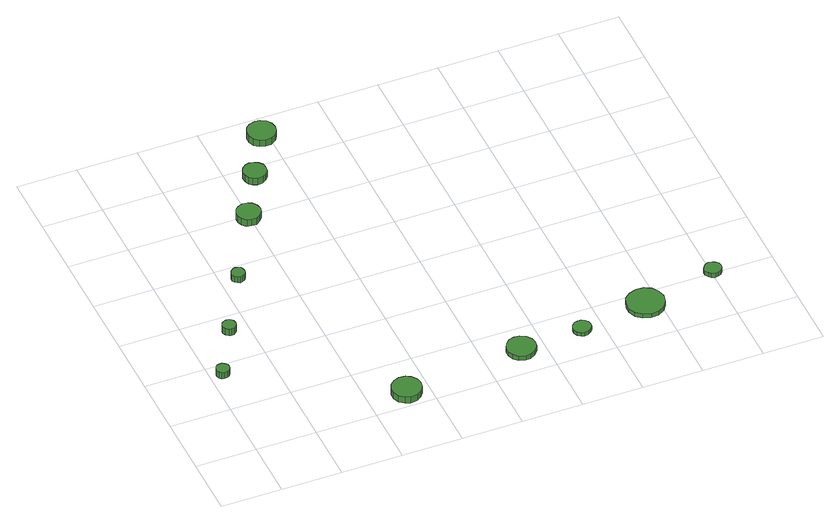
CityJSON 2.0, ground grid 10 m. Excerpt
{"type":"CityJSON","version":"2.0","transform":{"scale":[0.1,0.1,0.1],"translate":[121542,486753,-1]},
"CityObjects":{
"tree1":{"type":"SolitaryVegetationObject","attributes":{"function":"something"},"geometry":[{"type":"MultiSurface","lod":"1","boundaries":[[[0,1,2,3,4,5,6,7,8,9,10,11,12,13,14]],[[15,16,17,18,19,20,21,22,23,24,25,26,27,28,29]],[[0,29,28,1]],[[1,28,27,2]],[[2,27,26,3]],[[3,26,25,4]],[[4,25,24,5]],[[5,24,23,6]],[[6,23,22,7]],[[7,22,21,8]],[[8,21,20,9]],[[9,20,19,10]],[[10,19,18,11]],[[11,18,17,12]],[[12,17,16,13]],[[13,16,15,14]],[[14,15,29,0]]]}]},
"tree2":{"type":"SolitaryVegetationObject","attributes":{"function":"something"},"geometry":[{"type":"MultiSurface","lod":"1","boundaries":[[[30,31,32,33,34,35,36,37,38,39,40,41,42,43,44]],[[45,46,47,48,49,50,51,52,53,54,55,56,57,58,59]],[[30,59,58,31]],[[31,58,57,32]],[[32,57,56,33]],[[33,56,55,34]],[[34,55,54,35]],[[35,54,53,36]],[[36,53,52,37]],[[37,52,51,38]],[[38,51,50,39]],[[39,50,49,40]],[[40,49,48,41]],[[41,48,47,42]],[[42,47,46,43]],[[43,46,45,44]],[[44,45,59,30]]]}]},
"tree3":{"type":"SolitaryVegetationObject","attributes":{"function":"something"},"geometry":[{"type":"MultiSurface","lod":"1","boundaries":[[[60,61,62,63,64,65,66,67,68,69,70,71,72,73,74]],[[75,76,77,78,79,80,81,82,83,84,85,86,87,88,89]],[[60,89,88,61]],[[61,88,87,62]],[[62,87,86,63]],[[63,86,85,64]],[[64,85,84,65]],[[65,84,83,66]],[[66,83,82,67]],[[67,82,81,68]],[[68,81,80,69]],[[69,80,79,70]],[[70,79,78,71]],[[71,78,77,72]],[[72,77,76,73]],[[73,76,75,74]],[[74,75,89,60]]]}]},
"tree4":{"type":"SolitaryVegetationObject","attributes":{"function":"something"},"geometry":[{"type":"MultiSurface","lod":"1","boundaries":[[[90,91,92,93,94,95,96,97,98,99,100,101,102,103,104]],[[105,106,107,108,109,110,111,112,113,114,115,116,117,118,119]],[[90,119,118,91]],[[91,118,117,92]],[[92,117,116,93]],[[93,116,115,94]],[[94,115,114,95]],[[95,114,113,96]],[[96,113,112,97]],[[97,112,111,98]],[[98,111,110,99]],[[99,110,109,100]],[[100,109,108,101]],[[101,108,107,102]],[[102,107,106,103]],[[103,106,105,104]],[[104,105,119,90]]]}]},
"tree5":{"type":"SolitaryVegetationObject","attributes":{"function":"something"},"geometry":[{"type":"MultiSurface","lod":"1","boundaries":[[[120,121,122,123,124,125,126,127,128,129,130,131,132,133,134]],[[135,136,137,138,139,140,141,142,143,144,145,146,147,148,149]],[[120,149,148,121]],[[121,148,147,122]],[[122,147,146,123]],[[123,146,145,124]],[[124,145,144,125]],[[125,144,143,126]],[[126,143,142,127]],[[127,142,141,128]],[[128,141,140,129]],[[129,140,139,130]],[[130,139,138,131]],[[131,138,137,132]],[[132,137,136,133]],[[133,136,135,134]],[[134,135,149,120]]]}]},
"tree6":{"type":"SolitaryVegetationObject","attributes":{"function":"something"},"geometry":[{"type":"MultiSurface","lod":"1","boundaries":[[[150,151,152,153,154,155,156,157,158,159,160,161,162,163,164]],[[165,166,167,168,169,170,171,172,173,174,175,176,177,178,179]],[[150,179,178,151]],[[151,178,177,152]],[[152,177,176,153]],[[153,176,175,154]],[[154,175,174,155]],[[155,174,173,156]],[[156,173,172,157]],[[157,172,171,158]],[[158,171,170,159]],[[159,170,169,160]],[[160,169,168,161]],[[161,168,167,162]],[[162,167,166,163]],[[163,166,165,164]],[[164,165,179,150]]]}]},
"tree7":{"type":"SolitaryVegetationObject","attributes":{"function":"something"},"geometry":[{"type":"MultiSurface","lod":"1","boundaries":[[[180,181,182,183,184,185,186,187,188,189,190,191,192,193,194]],[[195,196,197,198,199,200,201,202,203,204,205,206,207,208,209]],[[180,209,208,181]],[[181,208,207,182]],[[182,207,206,183]],[[183,206,205,184]],[[184,205,204,185]],[[185,204,203,186]],[[186,203,202,187]],[[187,202,201,188]],[[188,201,200,189]],[[189,200,199,190]],[[190,199,198,191]],[[191,198,197,192]],[[192,197,196,193]],[[193,196,195,194]],[[194,195,209,180]]]}]},
"tree8":{"type":"SolitaryVegetationObject","attributes":{"function":"something"},"geometry":[{"type":"MultiSurface","lod":"1","boundaries":[[[210,211,212,213,214,215,216,217,218,219,220,221,222,223,224]],[[225,226,227,228,229,230,231,232,233,234,235,236,237,238,239]],[[210,239,238,211]],[[211,238,237,212]],[[212,237,236,213]],[[213,236,235,214]],[[214,235,234,215]],[[215,234,233,216]],[[216,233,232,217]],[[217,232,231,218]],[[218,231,230,219]],[[219,230,229,220]],[[220,229,228,221]],[[221,228,227,222]],[[222,227,226,223]],[[223,226,225,224]],[[224,225,239,210]]]}]},
"tree9":{"type":"SolitaryVegetationObject","attributes":{"function":"something"},"geometry":[{"type":"MultiSurface","lod":"1","boundaries":[[[240,241,242,243,244,245,246,247,248,249,250,251,252,253,254]],[[255,256,257,258,259,260,261,262,263,264,265,266,267,268,269]],[[240,269,268,241]],[[241,268,267,242]],[[242,267,266,243]],[[243,266,265,244]],[[244,265,264,245]],[[245,264,263,246]],[[246,263,262,247]],[[247,262,261,248]],[[248,261,260,249]],[[249,260,259,250]],[[250,259,258,251]],[[251,258,257,252]],[[252,257,256,253]],[[253,256,255,254]],[[254,255,269,240]]]}]},
"tree10":{"type":"SolitaryVegetationObject","attributes":{"function":"something"},"geometry":[{"type":"MultiSurface","lod":"1","boundaries":[[[270,271,272,273,274,275,276,277,278,279,280,281,282,283,284]],[[285,286,287,288,289,290,291,292,293,294,295,296,297,298,299]],[[270,299,298,271]],[[271,298,297,272]],[[272,297,296,273]],[[273,296,295,274]],[[274,295,294,275]],[[275,294,293,276]],[[276,293,292,277]],[[277,292,291,278]],[[278,291,290,279]],[[279,290,289,280]],[[280,289,288,281]],[[281,288,287,282]],[[282,287,286,283]],[[283,286,285,284]],[[284,285,299,270]]]}]},
"tree11":{"type":"SolitaryVegetationObject","attributes":{"function":"something"},"geometry":[{"type":"MultiSurface","lod":"1","boundaries":[[[300,301,302,303,304,305,306,307,308,309,310,311,312,313,314]],[[315,316,317,318,319,320,321,322,323,324,325,326,327,328,329]],[[300,329,328,301]],[[301,328,327,302]],[[302,327,326,303]],[[303,326,325,304]],[[304,325,324,305]],[[305,324,323,306]],[[306,323,322,307]],[[307,322,321,308]],[[308,321,320,309]],[[309,320,319,310]],[[310,319,318,311]],[[311,318,317,312]],[[312,317,316,313]],[[313,316,315,314]],[[314,315,329,300]]]}]}
},
"vertices":[
[31,177,22],[30,182,22],[27,185,22],[23,188,22],[18,188,22],[14,187,22],[11,184,22],[9,179,22],[9,175,22],[11,171,22],[14,167,22],[18,166,22],[23,167,22],[27,169,22],[30,173,22],[30,173,10],[27,169,10],[23,167,10],[18,166,10],[14,167,10],[11,171,10],[9,175,10],[9,179,10],[11,184,10],[14,187,10],[18,188,10],[23,188,10],[27,185,10],[30,182,10],[31,177,10],
[80,268,20],[79,273,20],[77,276,20],[73,279,20],[68,279,20],[64,278,20],[60,275,20],[58,270,20],[58,266,20],[60,261,20],[64,258,20],[68,257,20],[73,257,20],[77,260,20],[79,263,20],[79,263,7],[77,260,7],[73,257,7],[68,257,7],[64,258,7],[60,261,7],[58,266,7],[58,270,7],[60,275,7],[64,278,7],[68,279,7],[73,279,7],[77,276,7],[79,273,7],[80,268,7],
[140,374,19],[139,379,19],[137,383,19],[133,385,19],[128,386,19],[124,384,19],[120,381,19],[118,377,19],[118,372,19],[120,368,19],[124,365,19],[128,363,19],[133,364,19],[137,366,19],[139,370,19],[139,370,7],[137,366,7],[133,364,7],[128,363,7],[124,365,7],[120,368,7],[118,372,7],[118,377,7],[120,381,7],[124,384,7],[128,386,7],[133,385,7],[137,383,7],[139,379,7],[140,374,7],
[287,31,19],[285,41,19],[279,49,19],[271,54,19],[260,55,19],[251,52,19],[243,45,19],[239,36,19],[239,26,19],[243,16,19],[251,10,19],[260,6,19],[271,8,19],[279,13,19],[285,21,19],[285,21,7],[279,13,7],[271,8,7],[260,6,7],[251,10,7],[243,16,7],[239,26,7],[239,36,7],[243,45,7],[251,52,7],[260,55,7],[271,54,7],[279,49,7],[285,41,7],[287,31,7],
[218,496,20],[216,504,20],[211,511,20],[204,515,20],[196,516,20],[188,513,20],[182,508,20],[179,500,20],[179,492,20],[182,485,20],[188,479,20],[196,477,20],[204,477,20],[211,482,20],[216,488,20],[216,488,7],[211,482,7],[204,477,7],[196,477,7],[188,479,7],[182,485,7],[179,492,7],[179,500,7],[182,508,7],[188,513,7],[196,516,7],[204,515,7],[211,511,7],[216,504,7],[218,496,7],
[261,576,23],[260,584,23],[255,590,23],[248,594,23],[240,595,23],[233,593,23],[227,587,23],[224,580,23],[224,572,23],[227,565,23],[233,560,23],[240,557,23],[248,558,23],[255,562,23],[260,568,23],[260,568,10],[255,562,10],[248,558,10],[240,557,10],[233,560,10],[227,565,10],[224,572,10],[224,580,10],[227,587,10],[233,593,10],[240,595,10],[248,594,10],[255,590,10],[260,584,10],[261,576,10],
[486,52,16],[484,61,16],[478,69,16],[469,74,16],[460,75,16],[450,72,16],[443,65,16],[439,57,16],[439,47,16],[443,38,16],[450,31,16],[460,28,16],[469,29,16],[478,34,16],[484,42,16],[484,42,7],[478,34,7],[469,29,7],[460,28,7],[450,31,7],[443,38,7],[439,47,7],[439,57,7],[443,65,7],[450,72,7],[460,75,7],[469,74,7],[478,69,7],[484,61,7],[486,52,7],
[310,655,25],[308,664,25],[303,672,25],[294,677,25],[285,678,25],[275,675,25],[268,669,25],[264,660,25],[264,650,25],[268,641,25],[275,635,25],[285,632,25],[294,633,25],[303,638,25],[308,645,25],[308,645,12],[303,638,12],[294,633,12],[285,632,12],[275,635,12],[268,641,12],[264,650,12],[264,660,12],[268,669,12],[275,675,12],[285,678,12],[294,677,12],[303,672,12],[308,664,12],[310,655,12],
[581,59,14],[580,65,14],[576,70,14],[571,73,14],[565,73,14],[559,72,14],[554,67,14],[552,62,14],[552,56,14],[554,50,14],[559,46,14],[565,44,14],[571,45,14],[576,48,14],[580,53,14],[580,53,7],[576,48,7],[571,45,7],[565,44,7],[559,46,7],[554,50,7],[552,56,7],[552,62,7],[554,67,7],[559,72,7],[565,73,7],[571,73,7],[576,70,7],[580,65,7],[581,59,7],
[709,74,15],[706,86,15],[699,97,15],[688,103,15],[675,104,15],[663,100,15],[653,92,15],[648,80,15],[648,67,15],[653,55,15],[663,47,15],[675,43,15],[688,44,15],[699,51,15],[706,61,15],[706,61,7],[699,51,7],[688,44,7],[675,43,7],[663,47,7],[653,55,7],[648,67,7],[648,80,7],[653,92,7],[663,100,7],[675,104,7],[688,103,7],[699,97,7],[706,86,7],[709,74,7],
[817,104,15],[816,110,15],[812,114,15],[807,117,15],[801,118,15],[796,116,15],[792,112,15],[789,107,15],[789,101,15],[792,96,15],[796,92,15],[801,90,15],[807,91,15],[812,93,15],[816,98,15],[816,98,7],[812,93,7],[807,91,7],[801,90,7],[796,92,7],[792,96,7],[789,101,7],[789,107,7],[792,112,7],[796,116,7],[801,118,7],[807,117,7],[812,114,7],[816,110,7],[817,104,7]
]}
